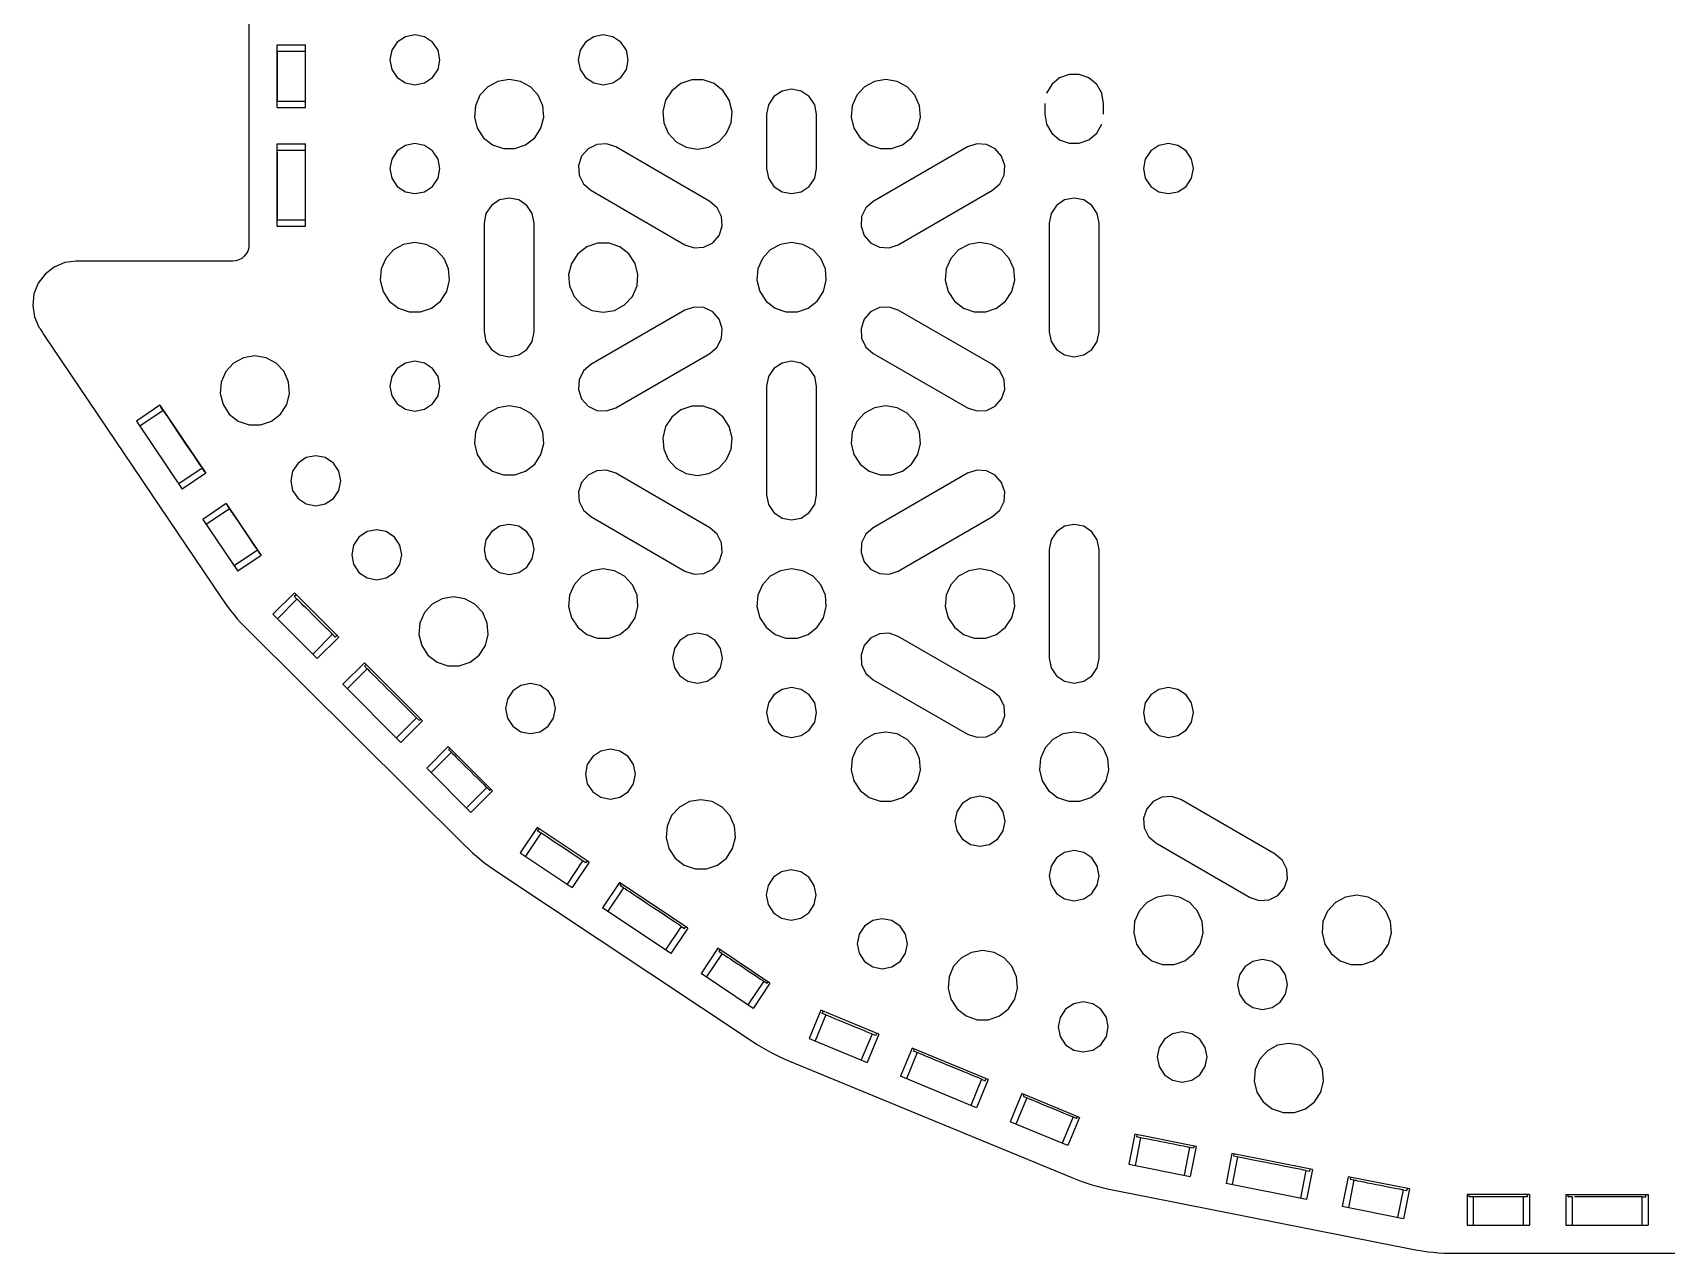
# Model space of a CAD drawing. Extents: x 8 to 153, y 120 to 283.
# Drawn here: x 8.3 to 83.4, y 120.3 to 176.4 of the extents above; entities that cross this region are included whole.
import ezdxf

# ---------------------------------------------------------------- set-up
doc = ezdxf.new("R2010")
doc.units = 0
doc.layers.add('Layer_1', color=7, linetype='CONTINUOUS')

msp = doc.modelspace()

# ---------------------------------------------------------------- linework, layer by layer
at = {"layer": 'Layer_1', "color": 7}
for points in [[(18.2665, 189.868), (18.2665, 166.618)], [(19.5665, 175.806), (20.8665, 175.806)], [(19.5665, 172.93), (19.5665, 175.806)], [(20.8665, 172.93), (20.8665, 175.806)], [(19.5764, 175.518), (19.5665, 175.518)], [(19.5764, 175.518), (20.8665, 175.518)], [(19.5764, 173.218), (19.5764, 173.305), (19.5764, 173.555), (19.5764, 173.555), (19.5764, 173.928), (19.5764, 174.368), (19.5764, 174.808), (19.5764, 174.808), (19.5764, 175.181), (19.5764, 175.431), (19.5764, 175.518)], [(57.5565, 172.618), (57.5565, 173.118), (57.475, 173.58), (57.2407, 173.986), (57.2407, 173.986), (56.8816, 174.287), (56.441, 174.447), (55.9721, 174.447), (55.9721, 174.447), (55.5315, 174.287), (55.1724, 173.986), (54.9378, 173.58), (54.9378, 173.58)], [(19.5764, 173.218), (19.5665, 173.218)], [(19.5665, 172.93), (20.8665, 172.93)], [(19.5764, 173.218), (20.8665, 173.218)], [(54.8567, 173.118), (54.8567, 172.618), (54.9378, 172.156), (55.1724, 171.75), (55.1724, 171.75), (55.5315, 171.449), (55.9721, 171.289), (56.441, 171.289), (56.441, 171.289), (56.8816, 171.449), (57.2407, 171.75), (57.475, 172.156), (57.475, 172.156)], [(19.5665, 171.256), (20.8665, 171.256)], [(19.5665, 167.48), (19.5665, 171.256)], [(20.8665, 167.48), (20.8665, 171.256)], [(19.5764, 170.968), (19.5665, 170.968)], [(19.5764, 170.968), (20.8665, 170.968)], [(19.5764, 167.768), (19.5764, 167.865), (19.5764, 168.142), (19.5764, 168.142), (19.5764, 168.568), (19.5764, 169.09), (19.5764, 169.646), (19.5764, 169.646), (19.5764, 170.168), (19.5764, 170.594), (19.5764, 170.872), (19.5764, 170.872)], [(19.5764, 167.768), (19.5665, 167.768)], [(19.5764, 167.768), (20.8665, 167.768)], [(19.5665, 167.48), (20.8665, 167.48)], [(18.2665, 166.618), (18.2521, 166.472), (18.2094, 166.331), (18.2094, 166.331), (18.1402, 166.201), (18.0468, 166.088), (17.9332, 165.994), (17.9332, 165.994), (17.8037, 165.925), (17.6629, 165.882), (17.5165, 165.868)], [(10.3209, 165.868), (9.7978, 165.798), (9.3113, 165.594), (9.3113, 165.594), (8.8946, 165.27), (8.5775, 164.848), (8.3821, 164.358), (8.3821, 164.358), (8.3214, 163.834), (8.3997, 163.312), (8.6121, 162.829)], [(17.5165, 165.868), (10.3209, 165.868)], [(8.6121, 162.829), (8.6431, 162.779), (8.6742, 162.728), (8.6742, 162.728), (8.7056, 162.678), (8.7373, 162.628), (8.7694, 162.579), (8.7694, 162.579), (8.8015, 162.529), (8.8343, 162.48), (8.8671, 162.431)], [(8.8671, 162.431), (16.9863, 150.399)], [(14.1669, 159.243), (13.0895, 158.516)], [(14.1669, 159.243), (16.2793, 156.113)], [(13.0895, 158.516), (15.202, 155.386)], [(14.32, 158.999), (13.2507, 158.277)], [(14.2174, 159.151), (14.2258, 159.157)], [(14.32, 158.999), (14.2174, 159.151)], [(14.32, 158.999), (14.374, 158.919), (14.5292, 158.688), (14.5292, 158.688), (14.7673, 158.336), (15.0594, 157.903), (15.3702, 157.442), (15.3702, 157.442), (15.6623, 157.009), (15.9005, 156.656), (16.056, 156.426), (16.056, 156.426)], [(16.11, 156.346), (15.0407, 155.625)], [(16.11, 156.346), (16.2127, 156.194)], [(16.2793, 156.113), (15.202, 155.386)], [(16.2127, 156.194), (16.2208, 156.2)], [(17.2156, 154.726), (16.1379, 153.998)], [(16.1379, 153.998), (17.7469, 151.614)], [(17.2661, 154.633), (17.3687, 154.481), (16.2991, 153.759)], [(17.2156, 154.726), (18.8246, 152.341)], [(17.2742, 154.639), (17.2661, 154.634)], [(17.3687, 154.481), (17.4174, 154.409), (17.5571, 154.202), (17.5571, 154.202), (17.7656, 153.892), (18.0118, 153.528), (18.2581, 153.163), (18.2581, 153.163), (18.4666, 152.854), (18.6063, 152.647), (18.6553, 152.574)], [(18.6553, 152.574), (17.5857, 151.853)], [(18.6553, 152.574), (18.7576, 152.422)], [(18.8246, 152.341), (17.7469, 151.614)], [(18.7576, 152.422), (18.7661, 152.428)], [(16.9863, 150.399), (17.1257, 150.199), (17.2696, 150.001), (17.2696, 150.001), (17.4185, 149.807), (17.5716, 149.617), (17.7296, 149.431), (17.7296, 149.431), (17.8922, 149.248), (18.0591, 149.07), (18.2306, 148.896)], [(20.3571, 150.624), (19.3672, 149.634), (21.401, 147.6)], [(20.4739, 150.333), (19.5708, 149.43)], [(20.3437, 150.462), (20.4312, 150.55)], [(20.4739, 150.333), (20.3437, 150.462)], [(22.3909, 148.589), (20.3571, 150.624)], [(22.1062, 148.712), (22.0938, 148.725), (22.0568, 148.761), (22.0568, 148.761), (21.9968, 148.821), (21.9153, 148.902), (21.8144, 149.002), (21.8144, 149.002), (21.698, 149.117), (21.5692, 149.245), (21.4317, 149.382), (21.4317, 149.382), (21.2898, 149.523), (21.1484, 149.663), (21.0108, 149.8), (21.0108, 149.8), (20.882, 149.928), (20.7653, 150.043), (20.6647, 150.143), (20.6647, 150.143), (20.5832, 150.224), (20.5229, 150.284), (20.4862, 150.32), (20.4862, 150.32)], [(18.2306, 148.896), (28.1941, 139.005)], [(22.1062, 148.712), (21.1974, 147.804)], [(22.3909, 148.589), (21.401, 147.6)], [(22.2364, 148.583), (22.1062, 148.712)], [(22.3168, 148.664), (22.2364, 148.583)], [(23.5744, 147.406), (22.5845, 146.416)], [(23.5727, 147.256), (23.6485, 147.332)], [(23.7028, 147.127), (23.5727, 147.256)], [(26.2446, 144.736), (23.5744, 147.406)], [(23.7028, 147.127), (22.7881, 146.212)], [(25.974, 144.873), (25.9567, 144.89), (25.9056, 144.941), (25.9056, 144.941), (25.822, 145.024), (25.7084, 145.136), (25.5683, 145.275), (25.5683, 145.275), (25.4061, 145.436), (25.2268, 145.614), (25.0356, 145.804), (25.0356, 145.804), (24.8384, 146), (24.6412, 146.195), (24.45, 146.385), (24.45, 146.385), (24.2708, 146.563), (24.1085, 146.724), (23.9685, 146.863), (23.9685, 146.863), (23.8552, 146.976), (23.7713, 147.059), (23.7201, 147.11), (23.7201, 147.11)], [(25.2547, 143.746), (22.5845, 146.416)], [(25.974, 144.873), (25.0508, 143.95)], [(26.2446, 144.736), (25.2547, 143.746)], [(25.974, 144.873), (26.1042, 144.744)], [(26.1042, 144.744), (26.1705, 144.81)], [(27.4282, 143.553), (26.4383, 142.563)], [(27.5023, 143.478), (27.4405, 143.417), (27.5707, 143.288), (26.6418, 142.359)], [(29.4619, 141.518), (27.4282, 143.553)], [(27.5707, 143.288), (27.5848, 143.274), (27.6261, 143.233), (27.6261, 143.233), (27.6931, 143.166), (27.7838, 143.076), (27.8953, 142.965), (27.8953, 142.965), (28.0233, 142.838), (28.1637, 142.699), (28.3115, 142.552), (28.3115, 142.552), (28.4622, 142.402), (28.6103, 142.256), (28.7507, 142.116), (28.7507, 142.116), (28.8788, 141.989), (28.9903, 141.879), (29.0809, 141.789), (29.0809, 141.789), (29.148, 141.722), (29.1892, 141.681), (29.203, 141.667)], [(28.4721, 140.529), (26.4383, 142.563)], [(29.203, 141.667), (28.2685, 140.732)], [(29.4619, 141.518), (28.4721, 140.529)], [(29.203, 141.667), (29.3332, 141.538)], [(29.3332, 141.538), (29.3879, 141.593)], [(31.5141, 139.835), (30.7362, 138.67), (33.128, 137.072)], [(33.9055, 138.237), (31.5141, 139.835)], [(31.5356, 139.678), (31.6012, 139.776)], [(28.1941, 139.005), (28.3697, 138.835), (28.5493, 138.67), (28.5493, 138.67), (28.7328, 138.509), (28.9201, 138.352), (29.1113, 138.2), (29.1113, 138.2), (29.3064, 138.052), (29.5046, 137.91), (29.7064, 137.772)], [(31.6883, 139.577), (30.9757, 138.51)], [(31.6883, 139.577), (31.5356, 139.678)], [(33.6043, 138.305), (33.5898, 138.315), (33.5468, 138.343), (33.5468, 138.343), (33.4762, 138.39), (33.3802, 138.454), (33.2621, 138.532), (33.2621, 138.532), (33.1255, 138.623), (32.9742, 138.724), (32.8126, 138.831), (32.8126, 138.831), (32.6465, 138.941), (32.48, 139.052), (32.3187, 139.159), (32.3187, 139.159), (32.1674, 139.259), (32.0305, 139.35), (31.9127, 139.429), (31.9127, 139.429), (31.8167, 139.492), (31.7462, 139.539), (31.7031, 139.568), (31.7031, 139.568)], [(33.6043, 138.305), (32.8881, 137.233)], [(33.9055, 138.237), (33.128, 137.072)], [(33.757, 138.203), (33.6043, 138.305)], [(33.8184, 138.295), (33.757, 138.203)], [(29.7064, 137.772), (41.4014, 130.004)], [(35.2972, 137.307), (34.5194, 136.143)], [(35.4786, 137.06), (34.7589, 135.983)], [(38.4373, 135.209), (35.2972, 137.307)], [(35.3258, 137.161), (35.3844, 137.248)], [(35.4786, 137.06), (35.3258, 137.161)], [(38.1442, 135.289), (38.1241, 135.303), (38.0637, 135.342), (38.0637, 135.342), (37.9657, 135.408), (37.8323, 135.496), (37.6683, 135.605), (37.6683, 135.605), (37.4778, 135.732), (37.2672, 135.872), (37.0428, 136.021), (37.0428, 136.021), (36.8114, 136.174), (36.5799, 136.328), (36.3556, 136.477), (36.3556, 136.477), (36.145, 136.617), (35.9548, 136.743), (35.7904, 136.853), (35.7904, 136.853), (35.6571, 136.941), (35.559, 137.006), (35.499, 137.046), (35.499, 137.046)], [(37.6594, 134.044), (34.5194, 136.143)], [(38.1442, 135.289), (37.4196, 134.205)], [(38.4373, 135.209), (37.6594, 134.044)], [(38.1442, 135.289), (38.2969, 135.187)], [(38.2969, 135.187), (38.3498, 135.267)], [(39.8287, 134.279), (39.0508, 133.115)], [(39.9158, 134.221), (39.8657, 134.146), (40.0185, 134.044), (39.2903, 132.955)], [(42.2205, 132.681), (39.8287, 134.279)], [(40.0185, 134.044), (40.0347, 134.033), (40.083, 134.001), (40.083, 134.001), (40.162, 133.949), (40.2686, 133.878), (40.3991, 133.791), (40.3991, 133.791), (40.5494, 133.691), (40.7141, 133.582), (40.8881, 133.467), (40.8881, 133.467), (41.0648, 133.349), (41.2387, 133.234), (41.4035, 133.124), (41.4035, 133.124), (41.5538, 133.024), (41.6843, 132.938), (41.7908, 132.867), (41.7908, 132.867), (41.8695, 132.815), (41.9182, 132.782), (41.9344, 132.772)], [(41.4426, 131.517), (39.0508, 133.115)], [(41.9344, 132.772), (41.2027, 131.677)], [(42.2205, 132.681), (41.4426, 131.517)], [(41.9344, 132.772), (42.0872, 132.67)], [(42.0872, 132.67), (42.1334, 132.739)], [(44.5612, 131.43), (44.0257, 130.136), (46.6831, 129.035)], [(44.7848, 131.216), (44.2917, 130.026)], [(47.2187, 130.329), (44.5612, 131.43)], [(44.6155, 131.286), (44.6582, 131.389)], [(44.7848, 131.216), (44.6155, 131.286)], [(46.9114, 130.34), (46.8952, 130.347), (46.8472, 130.367), (46.8472, 130.367), (46.7689, 130.399), (46.6627, 130.443), (46.5318, 130.497), (46.5318, 130.497), (46.3798, 130.559), (46.2118, 130.628), (46.033, 130.703), (46.033, 130.703), (45.8481, 130.778), (45.6636, 130.855), (45.4844, 130.928), (45.4844, 130.928), (45.3165, 130.997), (45.1648, 131.06), (45.0336, 131.114), (45.0336, 131.114), (44.9274, 131.158), (44.8491, 131.19), (44.8011, 131.21), (44.8011, 131.21)], [(41.4014, 130.004), (41.6063, 129.872), (41.8148, 129.744), (41.8148, 129.744), (42.0261, 129.622), (42.2403, 129.504), (42.4576, 129.392), (42.4576, 129.392), (42.6774, 129.285), (42.8996, 129.184), (43.1243, 129.089)], [(46.9114, 130.34), (46.4168, 129.146)], [(47.2187, 130.329), (46.6831, 129.035)], [(47.0811, 130.27), (46.9114, 130.34)], [(47.122, 130.369), (47.0811, 130.27)], [(48.7649, 129.688), (48.229, 128.395)], [(48.9917, 129.483), (48.4954, 128.285)], [(52.2539, 128.243), (48.7649, 129.688)], [(48.822, 129.553), (48.8619, 129.648)], [(48.9917, 129.483), (48.822, 129.553)], [(51.9505, 128.263), (51.9254, 128.274), (51.8506, 128.305), (51.8506, 128.305), (51.7289, 128.355), (51.5642, 128.423), (51.3627, 128.506), (51.3627, 128.506), (51.1306, 128.601), (50.8759, 128.707), (50.6074, 128.817), (50.6074, 128.817), (50.3347, 128.93), (50.0663, 129.04), (49.8116, 129.145), (49.8116, 129.145), (49.5795, 129.241), (49.378, 129.324), (49.2133, 129.392), (49.2133, 129.392), (49.0916, 129.442), (49.0171, 129.472), (48.9917, 129.483)], [(43.1243, 129.089), (56.1048, 123.74)], [(51.7183, 126.95), (48.229, 128.395)], [(51.9505, 128.263), (51.452, 127.06)], [(52.2539, 128.243), (51.7183, 126.95)], [(51.9505, 128.263), (52.1202, 128.194)], [(52.1202, 128.194), (52.1572, 128.283)], [(53.8001, 127.603), (53.2642, 126.309)], [(53.8967, 127.563), (53.8611, 127.476), (54.0308, 127.407), (53.5306, 126.199)], [(56.4576, 126.502), (53.8001, 127.603)], [(54.0308, 127.407), (54.0488, 127.399), (54.1024, 127.377), (54.1024, 127.377), (54.1899, 127.34), (54.3084, 127.292), (54.4534, 127.232), (54.4534, 127.232), (54.6199, 127.163), (54.803, 127.088), (54.996, 127.008), (54.996, 127.008), (55.1921, 126.928), (55.3851, 126.848), (55.5679, 126.773), (55.5679, 126.773), (55.7347, 126.704), (55.8797, 126.644), (55.9979, 126.596), (55.9979, 126.596), (56.0854, 126.559), (56.1394, 126.538), (56.1573, 126.531)], [(55.9217, 125.208), (53.2642, 126.309)], [(56.1573, 126.53), (55.6557, 125.319)], [(56.4576, 126.502), (55.9217, 125.208)], [(56.1573, 126.53), (56.327, 126.46)], [(56.327, 126.46), (56.3609, 126.542)], [(58.9976, 125.731), (58.7245, 124.358), (61.5457, 123.797)], [(61.8187, 125.17), (58.9976, 125.731)], [(59.2597, 125.571), (59.0071, 124.302)], [(59.0798, 125.607), (59.1006, 125.711)], [(59.2597, 125.571), (59.0798, 125.607)], [(61.516, 125.125), (61.4988, 125.128), (61.448, 125.138), (61.448, 125.138), (61.3647, 125.155), (61.2522, 125.177), (61.1128, 125.204), (61.1128, 125.204), (60.9519, 125.236), (60.7738, 125.272), (60.5836, 125.309), (60.5836, 125.309), (60.3879, 125.348), (60.1921, 125.387), (60.0019, 125.424), (60.0019, 125.424), (59.8238, 125.46), (59.6625, 125.491), (59.5236, 125.519), (59.5236, 125.519), (59.411, 125.541), (59.3278, 125.558), (59.277, 125.568), (59.277, 125.568)], [(61.516, 125.125), (61.2631, 123.853)], [(61.696, 125.089), (61.516, 125.125)], [(61.8187, 125.17), (61.5457, 123.797)], [(61.7161, 125.191), (61.696, 125.089)], [(63.4602, 124.844), (63.1871, 123.471)], [(67.164, 124.107), (63.4602, 124.844)], [(63.723, 124.688), (63.4697, 123.415)], [(63.5431, 124.724), (63.5629, 124.823)], [(63.723, 124.688), (63.5431, 124.724)], [(66.862, 124.067), (66.8384, 124.072), (66.7675, 124.085), (66.7675, 124.085), (66.6518, 124.108), (66.4951, 124.139), (66.3015, 124.178), (66.3015, 124.178), (66.0775, 124.222), (65.8295, 124.271), (65.5652, 124.324), (65.5652, 124.324), (65.2925, 124.377), (65.0202, 124.431), (64.756, 124.484), (64.756, 124.484), (64.5079, 124.533), (64.2839, 124.577), (64.0903, 124.616), (64.0903, 124.616), (63.9333, 124.647), (63.8179, 124.67), (63.747, 124.683), (63.747, 124.683)], [(66.862, 124.067), (66.6084, 122.79)], [(66.862, 124.067), (67.0423, 124.031)], [(67.164, 124.107), (66.891, 122.734)], [(67.0423, 124.031), (67.0614, 124.128)], [(56.1048, 123.74), (56.3316, 123.65), (56.5609, 123.564), (56.5609, 123.564), (56.792, 123.485), (57.0248, 123.412), (57.2598, 123.344), (57.2598, 123.344), (57.4961, 123.282), (57.7336, 123.226), (57.9727, 123.176)], [(66.891, 122.734), (63.1871, 123.471)], [(68.8055, 123.78), (68.5324, 122.407)], [(71.6267, 123.219), (68.8055, 123.78)], [(68.9081, 123.76), (68.8894, 123.665), (69.0694, 123.63), (68.815, 122.351)], [(69.0694, 123.63), (69.0888, 123.626), (69.1456, 123.614), (69.1456, 123.614), (69.2383, 123.596), (69.3639, 123.571), (69.5177, 123.541), (69.5177, 123.541), (69.6945, 123.506), (69.8889, 123.467), (70.0935, 123.427), (70.0935, 123.427), (70.3016, 123.386), (70.5062, 123.345), (70.7003, 123.307), (70.7003, 123.307), (70.8774, 123.272), (71.0312, 123.241), (71.1568, 123.216), (71.1568, 123.216), (71.2495, 123.198), (71.3063, 123.186), (71.3257, 123.183)], [(71.3257, 123.183), (71.071, 121.903)], [(71.3257, 123.183), (71.5056, 123.148)], [(71.6267, 123.219), (71.3536, 121.846)], [(71.5056, 123.148), (71.524, 123.24)], [(57.9727, 123.176), (71.7448, 120.449)], [(74.2683, 122.959), (74.2683, 121.559), (77.1448, 121.559)], [(77.1448, 122.959), (74.2683, 122.959)], [(74.373, 122.859), (74.373, 122.959)], [(74.5565, 122.859), (74.373, 122.859)], [(74.5565, 122.859), (74.5565, 121.559)], [(76.8566, 122.859), (76.7691, 122.859), (76.5197, 122.859), (76.5197, 122.859), (76.1464, 122.859), (75.7065, 122.859), (75.2666, 122.859), (75.2666, 122.859), (74.8934, 122.859), (74.644, 122.859), (74.5565, 122.859)], [(76.8566, 122.859), (76.8566, 121.559)], [(77.04, 122.859), (76.8566, 122.859)], [(77.04, 122.959), (77.04, 122.859)], [(77.1448, 122.959), (77.1448, 121.559)], [(78.8184, 122.959), (82.5949, 122.959)], [(78.8184, 122.959), (78.8184, 121.559), (82.5949, 121.559)], [(78.9232, 122.859), (78.9232, 122.959)], [(79.1066, 122.859), (78.9232, 122.859)], [(79.1066, 122.859), (79.1066, 121.559)], [(82.3066, 122.859), (82.21, 122.859), (81.9323, 122.859), (81.9323, 122.859), (81.5065, 122.859), (80.9844, 122.859), (80.4288, 122.859), (80.4288, 122.859), (79.9067, 122.859), (79.4809, 122.859), (79.2029, 122.859), (79.2029, 122.859)], [(82.3066, 122.859), (82.4901, 122.859), (82.4901, 122.959)], [(82.3066, 122.859), (82.3066, 121.559)], [(82.5949, 122.959), (82.5949, 121.559)], [(71.3536, 121.846), (68.5324, 122.407)], [(71.7448, 120.449), (71.9851, 120.405), (72.2264, 120.366), (72.2264, 120.366), (72.4684, 120.334), (72.7111, 120.307), (72.9545, 120.286), (72.9545, 120.286), (73.1983, 120.271), (73.4424, 120.262), (73.6869, 120.259)], [(73.6869, 120.259), (87.7264, 120.259)]]:
    msp.add_lwpolyline(points, dxfattribs=at)
for points in [[(25.8957, 176.268), (25.4554, 176.181), (25.0826, 175.931), (25.0826, 175.931), (24.8331, 175.558), (24.7457, 175.118), (24.8331, 174.678), (24.8331, 174.678), (25.0826, 174.305), (25.4554, 174.055), (25.8957, 173.968), (25.8957, 173.968), (26.3356, 174.055), (26.7089, 174.305), (26.9579, 174.678), (26.9579, 174.678), (27.0458, 175.118), (26.9579, 175.558), (26.7089, 175.931), (26.7089, 175.931), (26.3356, 176.181), (25.8957, 176.268)], [(34.5561, 176.268), (34.1158, 176.181), (33.7426, 175.931), (33.7426, 175.931), (33.4935, 175.558), (33.406, 175.118), (33.4935, 174.678), (33.4935, 174.678), (33.7426, 174.305), (34.1158, 174.055), (34.5561, 173.968), (34.5561, 173.968), (34.996, 174.055), (35.3692, 174.305), (35.6183, 174.678), (35.6183, 174.678), (35.7058, 175.118), (35.6183, 175.558), (35.3692, 175.931), (35.3692, 175.931), (34.996, 176.181), (34.5561, 176.268)], [(30.2257, 174.218), (29.7064, 174.131), (29.2429, 173.88), (29.2429, 173.88), (28.8862, 173.493), (28.6749, 173.011), (28.6312, 172.486), (28.6312, 172.486), (28.7606, 171.975), (29.0485, 171.534), (29.4644, 171.211), (29.4644, 171.211), (29.9625, 171.04), (30.4892, 171.04), (30.9874, 171.211), (30.9874, 171.211), (31.4029, 171.534), (31.6911, 171.975), (31.8203, 172.486), (31.8203, 172.486), (31.7769, 173.011), (31.5652, 173.493), (31.2085, 173.88), (31.2085, 173.88), (30.7454, 174.131), (30.2257, 174.218)], [(38.8861, 171.018), (39.4057, 171.105), (39.8689, 171.355), (39.8689, 171.355), (40.2255, 171.743), (40.4372, 172.225), (40.4806, 172.75), (40.4806, 172.75), (40.3511, 173.261), (40.0633, 173.702), (39.6477, 174.025), (39.6477, 174.025), (39.1492, 174.196), (38.6225, 174.196), (38.1244, 174.025), (38.1244, 174.025), (37.7088, 173.702), (37.4206, 173.261), (37.2915, 172.75), (37.2915, 172.75), (37.3349, 172.225), (37.5466, 171.743), (37.9032, 171.355), (37.9032, 171.355), (38.3664, 171.105), (38.8861, 171.018)], [(42.066, 172.618), (42.066, 170.118), (42.1538, 169.678), (42.4029, 169.305), (42.4029, 169.305), (42.7761, 169.056), (43.216, 168.968), (43.6563, 169.056), (43.6563, 169.056), (44.0292, 169.305), (44.2786, 169.678), (44.3661, 170.118), (44.3661, 172.618), (44.2786, 173.058), (44.0292, 173.431), (44.0292, 173.431), (43.6563, 173.68), (43.216, 173.768), (42.7761, 173.68), (42.7761, 173.68), (42.4029, 173.431), (42.1538, 173.058)], [(47.5464, 174.218), (47.0268, 174.131), (46.5636, 173.88), (46.5636, 173.88), (46.2069, 173.493), (45.9952, 173.011), (45.9518, 172.486), (45.9518, 172.486), (46.081, 171.975), (46.3692, 171.534), (46.7847, 171.211), (46.7847, 171.211), (47.2829, 171.04), (47.8096, 171.04), (48.3077, 171.211), (48.3077, 171.211), (48.7236, 171.534), (49.0115, 171.975), (49.1409, 172.486), (49.1409, 172.486), (49.0972, 173.011), (48.8859, 173.493), (48.5289, 173.88), (48.5289, 173.88), (48.0657, 174.131), (47.5464, 174.218)], [(25.8957, 171.268), (25.4554, 171.18), (25.0826, 170.931), (25.0826, 170.931), (24.8331, 170.558), (24.7457, 170.118), (24.8331, 169.678), (24.8331, 169.678), (25.0826, 169.305), (25.4554, 169.056), (25.8957, 168.968), (25.8957, 168.968), (26.3356, 169.056), (26.7089, 169.305), (26.9579, 169.678), (26.9579, 169.678), (27.0458, 170.118), (26.9579, 170.558), (26.7089, 170.931), (26.7089, 170.931), (26.3356, 171.18), (25.8957, 171.268)], [(33.981, 169.122), (38.311, 166.622), (38.7358, 166.478), (39.1838, 166.507), (39.1838, 166.507), (39.586, 166.706), (39.8819, 167.043), (40.0262, 167.468), (40.0262, 167.468), (39.9969, 167.916), (39.7983, 168.318), (39.4611, 168.614), (35.1307, 171.114), (34.706, 171.258), (34.2583, 171.229), (34.2583, 171.229), (33.8558, 171.03), (33.5598, 170.693), (33.4159, 170.268), (33.4159, 170.268), (33.4452, 169.82), (33.6434, 169.418)], [(51.3014, 171.114), (46.9714, 168.614), (46.6338, 168.318), (46.4355, 167.916), (46.4355, 167.916), (46.4062, 167.468), (46.5505, 167.043), (46.8461, 166.706), (46.8461, 166.706), (47.2486, 166.507), (47.6963, 166.478), (48.1214, 166.622), (52.4514, 169.122), (52.7887, 169.418), (52.9873, 169.82), (52.9873, 169.82), (53.0166, 170.268), (52.8723, 170.693), (52.5767, 171.03), (52.5767, 171.03), (52.1741, 171.229), (51.7265, 171.258)], [(60.5367, 171.268), (60.0965, 171.18), (59.7236, 170.931), (59.7236, 170.931), (59.4742, 170.558), (59.3867, 170.118), (59.4742, 169.678), (59.4742, 169.678), (59.7236, 169.305), (60.0965, 169.056), (60.5367, 168.968), (60.5367, 168.968), (60.9766, 169.056), (61.3499, 169.305), (61.5989, 169.678), (61.5989, 169.678), (61.6868, 170.118), (61.5989, 170.558), (61.3499, 170.931), (61.3499, 170.931), (60.9766, 171.18), (60.5367, 171.268)], [(29.0757, 167.618), (29.0757, 162.618), (29.1631, 162.178), (29.4126, 161.805), (29.4126, 161.805), (29.7858, 161.555), (30.2257, 161.468), (30.666, 161.555), (30.666, 161.555), (31.0389, 161.805), (31.2883, 162.178), (31.3758, 162.618), (31.3758, 167.618), (31.2883, 168.058), (31.0389, 168.431), (31.0389, 168.431), (30.666, 168.681), (30.2257, 168.768), (29.7858, 168.681), (29.7858, 168.681), (29.4126, 168.431), (29.1631, 168.058)], [(55.0567, 167.618), (55.0567, 162.618), (55.1442, 162.178), (55.3932, 161.805), (55.3932, 161.805), (55.7665, 161.555), (56.2064, 161.468), (56.6466, 161.555), (56.6466, 161.555), (57.0195, 161.805), (57.2689, 162.178), (57.3564, 162.618), (57.3564, 167.618), (57.2689, 168.058), (57.0195, 168.431), (57.0195, 168.431), (56.6466, 168.681), (56.2064, 168.768), (55.7665, 168.681), (55.7665, 168.681), (55.3932, 168.431), (55.1442, 168.058)], [(25.8957, 166.718), (25.3761, 166.631), (24.9129, 166.381), (24.9129, 166.381), (24.5562, 165.993), (24.3446, 165.511), (24.3012, 164.986), (24.3012, 164.986), (24.4303, 164.475), (24.7185, 164.034), (25.1341, 163.711), (25.1341, 163.711), (25.6322, 163.54), (26.1589, 163.54), (26.657, 163.711), (26.657, 163.711), (27.0729, 164.034), (27.3608, 164.475), (27.4903, 164.986), (27.4903, 164.986), (27.4465, 165.511), (27.2352, 165.993), (26.8786, 166.381), (26.8786, 166.381), (26.415, 166.631), (25.8957, 166.718)], [(34.5561, 163.518), (35.0753, 163.605), (35.5385, 163.855), (35.5385, 163.855), (35.8952, 164.243), (36.1069, 164.725), (36.1503, 165.25), (36.1503, 165.25), (36.0211, 165.761), (35.7329, 166.202), (35.3174, 166.525), (35.3174, 166.525), (34.8192, 166.696), (34.2925, 166.696), (33.7944, 166.525), (33.7944, 166.525), (33.3788, 166.202), (33.0906, 165.761), (32.9615, 165.25), (32.9615, 165.25), (33.0049, 164.725), (33.2166, 164.243), (33.5732, 163.855), (33.5732, 163.855), (34.0364, 163.605), (34.5561, 163.518)], [(43.216, 166.718), (42.6968, 166.631), (42.2336, 166.381), (42.2336, 166.381), (41.8765, 165.993), (41.6652, 165.511), (41.6215, 164.986), (41.6215, 164.986), (41.751, 164.475), (42.0388, 164.034), (42.4548, 163.711), (42.4548, 163.711), (42.9529, 163.54), (43.4796, 163.54), (43.9777, 163.711), (43.9777, 163.711), (44.3933, 164.034), (44.6815, 164.475), (44.8106, 164.986), (44.8106, 164.986), (44.7672, 165.511), (44.5555, 165.993), (44.1989, 166.381), (44.1989, 166.381), (43.7357, 166.631), (43.216, 166.718)], [(51.8764, 166.718), (51.3567, 166.631), (50.8935, 166.381), (50.8935, 166.381), (50.5369, 165.993), (50.3252, 165.511), (50.2818, 164.986), (50.2818, 164.986), (50.4113, 164.475), (50.6992, 164.034), (51.1147, 163.711), (51.1147, 163.711), (51.6132, 163.54), (52.1399, 163.54), (52.638, 163.711), (52.638, 163.711), (53.0536, 164.034), (53.3415, 164.475), (53.4709, 164.986), (53.4709, 164.986), (53.4276, 165.511), (53.2159, 165.993), (52.8592, 166.381), (52.8592, 166.381), (52.396, 166.631), (51.8764, 166.718)], [(38.311, 163.614), (33.981, 161.114), (33.6434, 160.818), (33.4452, 160.416), (33.4452, 160.416), (33.4159, 159.968), (33.5598, 159.543), (33.8558, 159.206), (33.8558, 159.206), (34.2583, 159.007), (34.706, 158.978), (35.1307, 159.122), (39.4611, 161.622), (39.7983, 161.918), (39.9969, 162.32), (39.9969, 162.32), (40.0262, 162.768), (39.8819, 163.193), (39.586, 163.53), (39.586, 163.53), (39.1838, 163.729), (38.7358, 163.758)], [(46.9714, 161.622), (51.3014, 159.122), (51.7265, 158.978), (52.1741, 159.007), (52.1741, 159.007), (52.5767, 159.206), (52.8723, 159.543), (53.0166, 159.968), (53.0166, 159.968), (52.9873, 160.416), (52.7887, 160.818), (52.4514, 161.114), (48.1214, 163.614), (47.6963, 163.758), (47.2486, 163.729), (47.2486, 163.729), (46.8461, 163.53), (46.5505, 163.193), (46.4062, 162.768), (46.4062, 162.768), (46.4355, 162.32), (46.6338, 161.918)], [(18.5378, 161.515), (18.0185, 161.428), (17.5553, 161.177), (17.5553, 161.177), (17.1983, 160.79), (16.987, 160.308), (16.9433, 159.783), (16.9433, 159.783), (17.0727, 159.272), (17.361, 158.831), (17.7765, 158.507), (17.7765, 158.507), (18.2747, 158.337), (18.8014, 158.337), (19.2995, 158.507), (19.2995, 158.507), (19.715, 158.831), (20.0033, 159.272), (20.1324, 159.783), (20.1324, 159.783), (20.089, 160.308), (19.8773, 160.79), (19.5207, 161.177), (19.5207, 161.177), (19.0575, 161.428), (18.5378, 161.515)], [(25.8957, 161.268), (25.4554, 161.18), (25.0826, 160.931), (25.0826, 160.931), (24.8331, 160.558), (24.7457, 160.118), (24.8331, 159.678), (24.8331, 159.678), (25.0826, 159.305), (25.4554, 159.055), (25.8957, 158.968), (25.8957, 158.968), (26.3356, 159.055), (26.7089, 159.305), (26.9579, 159.678), (26.9579, 159.678), (27.0458, 160.118), (26.9579, 160.558), (26.7089, 160.931), (26.7089, 160.931), (26.3356, 161.18), (25.8957, 161.268)], [(42.066, 160.118), (42.066, 155.118), (42.1538, 154.678), (42.4029, 154.305), (42.4029, 154.305), (42.7761, 154.055), (43.216, 153.968), (43.6563, 154.055), (43.6563, 154.055), (44.0292, 154.305), (44.2786, 154.678), (44.3661, 155.118), (44.3661, 160.118), (44.2786, 160.558), (44.0292, 160.931), (44.0292, 160.931), (43.6563, 161.18), (43.216, 161.268), (42.7761, 161.18), (42.7761, 161.18), (42.4029, 160.931), (42.1538, 160.558)], [(30.2257, 159.218), (29.7064, 159.131), (29.2429, 158.881), (29.2429, 158.881), (28.8862, 158.493), (28.6749, 158.011), (28.6312, 157.486), (28.6312, 157.486), (28.7606, 156.975), (29.0485, 156.534), (29.4644, 156.211), (29.4644, 156.211), (29.9625, 156.04), (30.4892, 156.04), (30.9874, 156.211), (30.9874, 156.211), (31.4029, 156.534), (31.6911, 156.975), (31.8203, 157.486), (31.8203, 157.486), (31.7769, 158.011), (31.5652, 158.493), (31.2085, 158.881), (31.2085, 158.881), (30.7454, 159.131), (30.2257, 159.218)], [(38.8861, 156.018), (39.4057, 156.105), (39.8689, 156.355), (39.8689, 156.355), (40.2255, 156.743), (40.4372, 157.225), (40.4806, 157.75), (40.4806, 157.75), (40.3511, 158.261), (40.0633, 158.702), (39.6477, 159.025), (39.6477, 159.025), (39.1492, 159.196), (38.6225, 159.196), (38.1244, 159.025), (38.1244, 159.025), (37.7088, 158.702), (37.4206, 158.261), (37.2915, 157.75), (37.2915, 157.75), (37.3349, 157.225), (37.5466, 156.743), (37.9032, 156.355), (37.9032, 156.355), (38.3664, 156.105), (38.8861, 156.018)], [(47.5464, 159.218), (47.0268, 159.131), (46.5636, 158.881), (46.5636, 158.881), (46.2069, 158.493), (45.9952, 158.011), (45.9518, 157.486), (45.9518, 157.486), (46.081, 156.975), (46.3692, 156.534), (46.7847, 156.211), (46.7847, 156.211), (47.2829, 156.04), (47.8096, 156.04), (48.3077, 156.211), (48.3077, 156.211), (48.7236, 156.534), (49.0115, 156.975), (49.1409, 157.486), (49.1409, 157.486), (49.0972, 158.011), (48.8859, 158.493), (48.5289, 158.881), (48.5289, 158.881), (48.0657, 159.131), (47.5464, 159.218)], [(21.335, 156.92), (20.8947, 156.833), (20.5215, 156.583), (20.5215, 156.583), (20.2724, 156.21), (20.1849, 155.77), (20.2724, 155.33), (20.2724, 155.33), (20.5215, 154.957), (20.8947, 154.708), (21.335, 154.62), (21.335, 154.62), (21.7749, 154.708), (22.1482, 154.957), (22.3972, 155.33), (22.3972, 155.33), (22.4847, 155.77), (22.3972, 156.21), (22.1482, 156.583), (22.1482, 156.583), (21.7749, 156.833), (21.335, 156.92)], [(39.4611, 153.614), (35.1307, 156.114), (34.706, 156.258), (34.2583, 156.229), (34.2583, 156.229), (33.8558, 156.03), (33.5598, 155.693), (33.4159, 155.268), (33.4159, 155.268), (33.4452, 154.82), (33.6434, 154.418), (33.981, 154.122), (38.311, 151.622), (38.7358, 151.478), (39.1838, 151.507), (39.1838, 151.507), (39.586, 151.706), (39.8819, 152.043), (40.0262, 152.468), (40.0262, 152.468), (39.9969, 152.916), (39.7983, 153.318)], [(48.1214, 151.622), (52.4514, 154.122), (52.7887, 154.418), (52.9873, 154.82), (52.9873, 154.82), (53.0166, 155.268), (52.8723, 155.693), (52.5767, 156.03), (52.5767, 156.03), (52.1741, 156.229), (51.7265, 156.258), (51.3014, 156.114), (46.9714, 153.614), (46.6338, 153.318), (46.4355, 152.916), (46.4355, 152.916), (46.4062, 152.468), (46.5505, 152.043), (46.8461, 151.706), (46.8461, 151.706), (47.2486, 151.507), (47.6963, 151.478)], [(24.1378, 153.521), (23.6979, 153.433), (23.3247, 153.184), (23.3247, 153.184), (23.0756, 152.81), (22.9881, 152.371), (23.0756, 151.93), (23.0756, 151.93), (23.3247, 151.557), (23.6979, 151.308), (24.1378, 151.221), (24.1378, 151.221), (24.5781, 151.308), (24.9513, 151.557), (25.2004, 151.93), (25.2004, 151.93), (25.2879, 152.371), (25.2004, 152.81), (24.9513, 153.184), (24.9513, 153.184), (24.5781, 153.433), (24.1378, 153.521)], [(30.2257, 153.768), (29.7858, 153.68), (29.4126, 153.431), (29.4126, 153.431), (29.1631, 153.058), (29.0757, 152.618), (29.1631, 152.178), (29.1631, 152.178), (29.4126, 151.805), (29.7858, 151.556), (30.2257, 151.468), (30.2257, 151.468), (30.666, 151.556), (31.0389, 151.805), (31.2883, 152.178), (31.2883, 152.178), (31.3758, 152.618), (31.2883, 153.058), (31.0389, 153.431), (31.0389, 153.431), (30.666, 153.68), (30.2257, 153.768)], [(55.0567, 152.618), (55.0567, 147.618), (55.1442, 147.178), (55.3932, 146.805), (55.3932, 146.805), (55.7665, 146.555), (56.2064, 146.468), (56.6466, 146.555), (56.6466, 146.555), (57.0195, 146.805), (57.2689, 147.178), (57.3564, 147.618), (57.3564, 152.618), (57.2689, 153.058), (57.0195, 153.431), (57.0195, 153.431), (56.6466, 153.68), (56.2064, 153.768), (55.7665, 153.68), (55.7665, 153.68), (55.3932, 153.431), (55.1442, 153.058)], [(34.5561, 151.718), (34.0364, 151.631), (33.5732, 151.381), (33.5732, 151.381), (33.2166, 150.993), (33.0049, 150.511), (32.9615, 149.986), (32.9615, 149.986), (33.0906, 149.475), (33.3788, 149.034), (33.7944, 148.711), (33.7944, 148.711), (34.2925, 148.54), (34.8192, 148.54), (35.3174, 148.711), (35.3174, 148.711), (35.7329, 149.034), (36.0211, 149.475), (36.1503, 149.986), (36.1503, 149.986), (36.1069, 150.511), (35.8952, 150.993), (35.5385, 151.381), (35.5385, 151.381), (35.0753, 151.631), (34.5561, 151.718)], [(43.216, 151.718), (42.6968, 151.631), (42.2336, 151.381), (42.2336, 151.381), (41.8765, 150.993), (41.6652, 150.511), (41.6215, 149.986), (41.6215, 149.986), (41.751, 149.475), (42.0388, 149.034), (42.4548, 148.711), (42.4548, 148.711), (42.9529, 148.54), (43.4796, 148.54), (43.9777, 148.711), (43.9777, 148.711), (44.3933, 149.034), (44.6815, 149.475), (44.8106, 149.986), (44.8106, 149.986), (44.7672, 150.511), (44.5555, 150.993), (44.1989, 151.381), (44.1989, 151.381), (43.7357, 151.631), (43.216, 151.718)], [(51.8764, 151.718), (51.3567, 151.631), (50.8935, 151.381), (50.8935, 151.381), (50.5369, 150.993), (50.3252, 150.511), (50.2818, 149.986), (50.2818, 149.986), (50.4113, 149.475), (50.6992, 149.034), (51.1147, 148.711), (51.1147, 148.711), (51.6132, 148.54), (52.1399, 148.54), (52.638, 148.711), (52.638, 148.711), (53.0536, 149.034), (53.3415, 149.475), (53.4709, 149.986), (53.4709, 149.986), (53.4276, 150.511), (53.2159, 150.993), (52.8592, 151.381), (52.8592, 151.381), (52.396, 151.631), (51.8764, 151.718)], [(27.6734, 150.435), (27.1541, 150.348), (26.6909, 150.098), (26.6909, 150.098), (26.3342, 149.71), (26.1226, 149.228), (26.0788, 148.703), (26.0788, 148.703), (26.2083, 148.192), (26.4965, 147.751), (26.9121, 147.428), (26.9121, 147.428), (27.4102, 147.257), (27.9369, 147.257), (28.435, 147.428), (28.435, 147.428), (28.8506, 147.751), (29.1388, 148.192), (29.2679, 148.703), (29.2679, 148.703), (29.2245, 149.228), (29.0129, 149.71), (28.6562, 150.098), (28.6562, 150.098), (28.193, 150.348), (27.6734, 150.435)], [(38.8861, 148.768), (38.4458, 148.681), (38.0729, 148.431), (38.0729, 148.431), (37.8235, 148.058), (37.736, 147.618), (37.8235, 147.178), (37.8235, 147.178), (38.0729, 146.805), (38.4458, 146.555), (38.8861, 146.468), (38.8861, 146.468), (39.326, 146.555), (39.6992, 146.805), (39.9486, 147.178), (39.9486, 147.178), (40.0361, 147.618), (39.9486, 148.058), (39.6992, 148.431), (39.6992, 148.431), (39.326, 148.681), (38.8861, 148.768)], [(46.9714, 146.622), (51.3014, 144.122), (51.7265, 143.978), (52.1741, 144.007), (52.1741, 144.007), (52.5767, 144.206), (52.8723, 144.543), (53.0166, 144.968), (53.0166, 144.968), (52.9873, 145.416), (52.7887, 145.818), (52.4514, 146.114), (48.1214, 148.614), (47.6963, 148.758), (47.2486, 148.729), (47.2486, 148.729), (46.8461, 148.53), (46.5505, 148.193), (46.4062, 147.768), (46.4062, 147.768), (46.4355, 147.32), (46.6338, 146.918)], [(31.2089, 146.45), (30.769, 146.362), (30.3957, 146.113), (30.3957, 146.113), (30.1467, 145.739), (30.0592, 145.299), (30.1467, 144.859), (30.1467, 144.859), (30.3957, 144.486), (30.769, 144.237), (31.2089, 144.149), (31.2089, 144.149), (31.6492, 144.237), (32.0221, 144.486), (32.2715, 144.859), (32.2715, 144.859), (32.359, 145.299), (32.2715, 145.739), (32.0221, 146.113), (32.0221, 146.113), (31.6492, 146.362), (31.2089, 146.45)], [(43.216, 146.268), (42.7761, 146.18), (42.4029, 145.931), (42.4029, 145.931), (42.1538, 145.558), (42.066, 145.118), (42.1538, 144.678), (42.1538, 144.678), (42.4029, 144.305), (42.7761, 144.056), (43.216, 143.968), (43.216, 143.968), (43.6563, 144.056), (44.0292, 144.305), (44.2786, 144.678), (44.2786, 144.678), (44.3661, 145.118), (44.2786, 145.558), (44.0292, 145.931), (44.0292, 145.931), (43.6563, 146.18), (43.216, 146.268)], [(60.5367, 146.268), (60.0965, 146.18), (59.7236, 145.931), (59.7236, 145.931), (59.4742, 145.558), (59.3867, 145.118), (59.4742, 144.678), (59.4742, 144.678), (59.7236, 144.305), (60.0965, 144.056), (60.5367, 143.968), (60.5367, 143.968), (60.9766, 144.056), (61.3499, 144.305), (61.5989, 144.678), (61.5989, 144.678), (61.6868, 145.118), (61.5989, 145.558), (61.3499, 145.931), (61.3499, 145.931), (60.9766, 146.18), (60.5367, 146.268)], [(47.5464, 144.218), (47.0268, 144.131), (46.5636, 143.881), (46.5636, 143.881), (46.2069, 143.493), (45.9952, 143.011), (45.9518, 142.486), (45.9518, 142.486), (46.081, 141.975), (46.3692, 141.534), (46.7847, 141.211), (46.7847, 141.211), (47.2829, 141.04), (47.8096, 141.04), (48.3077, 141.211), (48.3077, 141.211), (48.7236, 141.534), (49.0115, 141.975), (49.1409, 142.486), (49.1409, 142.486), (49.0972, 143.011), (48.8859, 143.493), (48.5289, 143.881), (48.5289, 143.881), (48.0657, 144.131), (47.5464, 144.218)], [(56.2064, 144.218), (55.6871, 144.131), (55.2239, 143.881), (55.2239, 143.881), (54.8672, 143.493), (54.6556, 143.011), (54.6118, 142.486), (54.6118, 142.486), (54.7413, 141.975), (55.0295, 141.534), (55.4451, 141.211), (55.4451, 141.211), (55.9432, 141.04), (56.4699, 141.04), (56.968, 141.211), (56.968, 141.211), (57.3836, 141.534), (57.6718, 141.975), (57.8009, 142.486), (57.8009, 142.486), (57.7575, 143.011), (57.5459, 143.493), (57.1892, 143.881), (57.1892, 143.881), (56.726, 144.131), (56.2064, 144.218)], [(34.8813, 143.436), (34.4414, 143.348), (34.0682, 143.099), (34.0682, 143.099), (33.8191, 142.726), (33.7313, 142.286), (33.8191, 141.845), (33.8191, 141.845), (34.0682, 141.473), (34.4414, 141.223), (34.8813, 141.136), (34.8813, 141.136), (35.3216, 141.223), (35.6945, 141.473), (35.9439, 141.845), (35.9439, 141.845), (36.0314, 142.286), (35.9439, 142.726), (35.6945, 143.099), (35.6945, 143.099), (35.3216, 143.348), (34.8813, 143.436)], [(51.8764, 141.268), (51.4365, 141.18), (51.0632, 140.931), (51.0632, 140.931), (50.8138, 140.558), (50.7263, 140.118), (50.8138, 139.678), (50.8138, 139.678), (51.0632, 139.305), (51.4365, 139.056), (51.8764, 138.968), (51.8764, 138.968), (52.3167, 139.056), (52.6895, 139.305), (52.939, 139.678), (52.939, 139.678), (53.0264, 140.118), (52.939, 140.558), (52.6895, 140.931), (52.6895, 140.931), (52.3167, 141.18), (51.8764, 141.268)], [(59.9617, 139.122), (64.2917, 136.622), (64.7168, 136.478), (65.1645, 136.507), (65.1645, 136.507), (65.567, 136.705), (65.8626, 137.043), (66.0069, 137.468), (66.0069, 137.468), (65.9776, 137.915), (65.779, 138.318), (65.4418, 138.614), (61.1118, 141.114), (60.6867, 141.258), (60.239, 141.229), (60.239, 141.229), (59.8365, 141.031), (59.5408, 140.693), (59.3966, 140.268), (59.3966, 140.268), (59.4258, 139.82), (59.6244, 139.418)], [(39.0388, 141.108), (38.5192, 141.021), (38.056, 140.771), (38.056, 140.771), (37.6993, 140.383), (37.4876, 139.901), (37.4442, 139.376), (37.4442, 139.376), (37.5734, 138.865), (37.8616, 138.424), (38.2772, 138.101), (38.2772, 138.101), (38.7753, 137.93), (39.302, 137.93), (39.8005, 138.101), (39.8005, 138.101), (40.216, 138.424), (40.5039, 138.865), (40.6334, 139.376), (40.6334, 139.376), (40.59, 139.901), (40.3783, 140.383), (40.0216, 140.771), (40.0216, 140.771), (39.5584, 141.021), (39.0388, 141.108)], [(56.2064, 138.768), (55.7665, 138.68), (55.3932, 138.431), (55.3932, 138.431), (55.1442, 138.058), (55.0567, 137.618), (55.1442, 137.178), (55.1442, 137.178), (55.3932, 136.805), (55.7665, 136.556), (56.2064, 136.468), (56.2064, 136.468), (56.6466, 136.556), (57.0195, 136.805), (57.2689, 137.178), (57.2689, 137.178), (57.3564, 137.618), (57.2689, 138.058), (57.0195, 138.431), (57.0195, 138.431), (56.6466, 138.68), (56.2064, 138.768)], [(43.1959, 137.88), (42.756, 137.792), (42.3828, 137.543), (42.3828, 137.543), (42.1337, 137.17), (42.0462, 136.73), (42.1337, 136.29), (42.1337, 136.29), (42.3828, 135.917), (42.756, 135.668), (43.1959, 135.58), (43.1959, 135.58), (43.6362, 135.668), (44.0094, 135.917), (44.2585, 136.29), (44.2585, 136.29), (44.346, 136.73), (44.2585, 137.17), (44.0094, 137.543), (44.0094, 137.543), (43.6362, 137.792), (43.1959, 137.88)], [(60.5367, 136.718), (60.0171, 136.631), (59.5539, 136.381), (59.5539, 136.381), (59.1972, 135.993), (58.9856, 135.511), (58.9422, 134.986), (58.9422, 134.986), (59.0713, 134.475), (59.3595, 134.034), (59.7751, 133.711), (59.7751, 133.711), (60.2732, 133.54), (60.7999, 133.54), (61.298, 133.711), (61.298, 133.711), (61.7139, 134.034), (62.0018, 134.475), (62.1313, 134.986), (62.1313, 134.986), (62.0875, 135.511), (61.8762, 135.993), (61.5196, 136.381), (61.5196, 136.381), (61.056, 136.631), (60.5367, 136.718)], [(69.1971, 136.718), (68.6774, 136.631), (68.2142, 136.381), (68.2142, 136.381), (67.8576, 135.993), (67.6459, 135.511), (67.6025, 134.986), (67.6025, 134.986), (67.7316, 134.475), (68.0199, 134.034), (68.4354, 133.711), (68.4354, 133.711), (68.9335, 133.54), (69.4602, 133.54), (69.9584, 133.711), (69.9584, 133.711), (70.3739, 134.034), (70.6622, 134.475), (70.7913, 134.986), (70.7913, 134.986), (70.7479, 135.511), (70.5362, 135.993), (70.1796, 136.381), (70.1796, 136.381), (69.7164, 136.631), (69.1971, 136.718)], [(47.3859, 135.64), (46.946, 135.553), (46.5727, 135.304), (46.5727, 135.304), (46.3233, 134.931), (46.2358, 134.49), (46.3233, 134.05), (46.3233, 134.05), (46.5727, 133.677), (46.946, 133.428), (47.3859, 133.34), (47.3859, 133.34), (47.8258, 133.428), (48.199, 133.677), (48.4484, 134.05), (48.4484, 134.05), (48.5359, 134.49), (48.4484, 134.931), (48.199, 135.304), (48.199, 135.304), (47.8258, 135.553), (47.3859, 135.64)], [(52.0052, 134.177), (51.4859, 134.09), (51.0227, 133.84), (51.0227, 133.84), (50.6657, 133.452), (50.4543, 132.97), (50.4106, 132.445), (50.4106, 132.445), (50.5401, 131.934), (50.8283, 131.494), (51.2439, 131.17), (51.2439, 131.17), (51.742, 130.999), (52.2687, 130.999), (52.7668, 131.17), (52.7668, 131.17), (53.1824, 131.494), (53.4706, 131.934), (53.5997, 132.445), (53.5997, 132.445), (53.5563, 132.97), (53.3446, 133.452), (52.988, 133.84), (52.988, 133.84), (52.5248, 134.09), (52.0052, 134.177)], [(64.8667, 133.768), (64.4268, 133.68), (64.0536, 133.431), (64.0536, 133.431), (63.8042, 133.058), (63.7167, 132.618), (63.8042, 132.178), (63.8042, 132.178), (64.0536, 131.805), (64.4268, 131.556), (64.8667, 131.468), (64.8667, 131.468), (65.307, 131.556), (65.6799, 131.805), (65.9293, 132.178), (65.9293, 132.178), (66.0168, 132.618), (65.9293, 133.058), (65.6799, 133.431), (65.6799, 133.431), (65.307, 133.68), (64.8667, 133.768)], [(56.6248, 131.814), (56.1845, 131.726), (55.8116, 131.477), (55.8116, 131.477), (55.5622, 131.104), (55.4747, 130.663), (55.5622, 130.224), (55.5622, 130.224), (55.8116, 129.85), (56.1845, 129.601), (56.6248, 129.514), (56.6248, 129.514), (57.0647, 129.601), (57.4379, 129.85), (57.687, 130.224), (57.687, 130.224), (57.7748, 130.663), (57.687, 131.104), (57.4379, 131.477), (57.4379, 131.477), (57.0647, 131.726), (56.6248, 131.814)], [(61.1707, 130.434), (60.7308, 130.347), (60.3575, 130.098), (60.3575, 130.098), (60.1085, 129.725), (60.021, 129.284), (60.1085, 128.845), (60.1085, 128.845), (60.3575, 128.471), (60.7308, 128.222), (61.1707, 128.134), (61.1707, 128.134), (61.6109, 128.222), (61.9838, 128.471), (62.2332, 128.845), (62.2332, 128.845), (62.3207, 129.284), (62.2332, 129.725), (61.9838, 130.098), (61.9838, 130.098), (61.6109, 130.347), (61.1707, 130.434)], [(66.0746, 129.909), (65.5553, 129.822), (65.0921, 129.572), (65.0921, 129.572), (64.7351, 129.184), (64.5238, 128.702), (64.4801, 128.177), (64.4801, 128.177), (64.6095, 127.666), (64.8974, 127.225), (65.3133, 126.902), (65.3133, 126.902), (65.8115, 126.731), (66.3382, 126.731), (66.8363, 126.902), (66.8363, 126.902), (67.2519, 127.225), (67.5401, 127.666), (67.6692, 128.177), (67.6692, 128.177), (67.6258, 128.702), (67.4141, 129.184), (67.0575, 129.572), (67.0575, 129.572), (66.5943, 129.822), (66.0746, 129.909)]]:
    msp.add_lwpolyline(points, close=True, dxfattribs=at)

doc.saveas('drawing.dxf')
